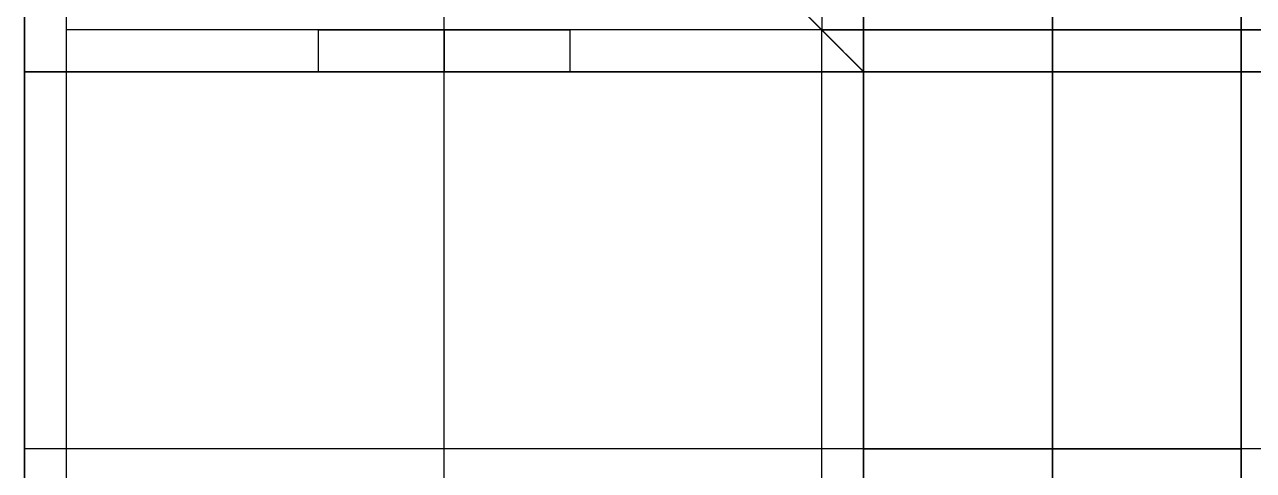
# Model space of a CAD drawing. Header units: millimetres. Extents: x -6529 to 809, y -8611 to 207.
# Drawn here: x -5956.1 to -5897.5, y -3830.9 to -3809.6 of the extents above; entities that cross this region are included whole.
import ezdxf

# ---------------------------------------------------------------- set-up
doc = ezdxf.new("R2010")
doc.units = ezdxf.units.MM
doc.header["$MEASUREMENT"] = 0
doc.layers.add('platen', color=7, linetype='Continuous', true_color=0x007f00)
doc.layers.add('staal', color=5, linetype='Continuous', true_color=0x0000ff)

# ---------------------------------------------------------------- blocks, each defined once
blk = doc.blocks.new('plaat base')
at = {"layer": 'platen'}
for p, q in [((58, -600), (1258, -600)), ((58, -600, 18), (1258, -600, 18))]:
    blk.add_line(p, q, dxfattribs=at)
for points in [[(1258, 58), (1108, 58), (958, 58)], [(1258, 58, 18), (1108, 58, 18), (958, 58, 18)], [(1258, 58, 9), (1108, 58, 9), (958, 58, 9)], [(1258, -300), (1258, -121), (1258, 58)], [(1258, 58), (1258, 58, 9), (1258, 58, 18)], [(1258, -300, 18), (1258, -121, 18), (1258, 58, 18)], [(1258, -300, 9), (1258, -121, 9), (1258, 58, 9)], [(1258, -121), (1258, -121, 9), (1258, -121, 18)], [(1316, -300), (1287, -300), (1258, -300)], [(1258, -300), (1258, -300, 9), (1258, -300, 18)], [(1316, -300, 18), (1287, -300, 18), (1258, -300, 18)], [(1316, -300, 9), (1287, -300, 9), (1258, -300, 9)], [(1258, -900), (1258, -750), (1258, -600)], [(1258, -600), (1258, -600, 9), (1258, -600, 18)], [(1258, -900, 18), (1258, -750, 18), (1258, -600, 18)], [(1258, -600), (1287, -600), (1316, -600)], [(1258, -600, 18), (1287, -600, 18), (1316, -600, 18)], [(1258, -900, 9), (1258, -750, 9), (1258, -600, 9)], [(1258, -600, 9), (1287, -600, 9), (1316, -600, 9)], [(1258, -750), (1258, -750, 9), (1258, -750, 18)], [(1316, -900), (1287, -900), (1258, -900)], [(1258, -900), (1258, -900, 9), (1258, -900, 18)], [(1316, -900, 18), (1287, -900, 18), (1258, -900, 18)], [(1316, -900, 9), (1287, -900, 9), (1258, -900, 9)], [(1316, -1200), (1316, -1050), (1316, -900)], [(1316, -1200, 18), (1316, -1050, 18), (1316, -900, 18)], [(1316, -1200, 9), (1316, -1050, 9), (1316, -900, 9)], [(958, -1200), (1137, -1200), (1316, -1200)], [(958, -1200, 18), (1137, -1200, 18), (1316, -1200, 18)], [(958, -1200, 9), (1137, -1200, 9), (1316, -1200, 9)], [(1316, -1200), (1316, -1200, 9), (1316, -1200, 18)]]:
    blk.add_open_spline(points, degree=2, dxfattribs=at)
blk = doc.blocks.new('top plaat')
at = {"layer": 'platen'}
for points in [[(1316, -1236), (1316, -927), (1316, -618), (1316, -309), (1316, 0)], [(1316, -1236, 18), (1316, -927, 18), (1316, -618, 18), (1316, -309, 18), (1316, 0, 18)], [(1316, -1236, 9), (1316, -927, 9), (1316, -618, 9), (1316, -309, 9), (1316, 0, 9)]]:
    blk.add_open_spline(points, degree=2, knots=[7292.2246, 7292.2246, 7292.2246, 7911.517745, 7911.517745, 8530.810891, 8530.810891, 8530.810891], dxfattribs=at)
for points in [[(1276, -1276), (1276, -1256), (1276, -1236)], [(1276, -1236), (1276, -1236, 9), (1276, -1236, 18)], [(1276, -1276, 18), (1276, -1256, 18), (1276, -1236, 18)], [(1276, -1236), (1296, -1236), (1316, -1236)], [(1276, -1236, 18), (1296, -1236, 18), (1316, -1236, 18)], [(1276, -1276, 9), (1276, -1256, 9), (1276, -1236, 9)], [(1276, -1236, 9), (1296, -1236, 9), (1316, -1236, 9)], [(1296, -1236), (1296, -1236, 9), (1296, -1236, 18)], [(1316, -1236), (1316, -1236, 9), (1316, -1236, 18)]]:
    blk.add_open_spline(points, degree=2, dxfattribs=at)

msp = doc.modelspace()

# ---------------------------------------------------------------- linework, layer by layer
at = {"layer": 'staal'}
for p, q in [((-5956.11, -3771.894, 1276), (-5916.11, -3811.894, 1276)), ((-5956.11, -3771.894, 1276), (-5916.11, -3811.894, 1276)), ((-5956.11, -3771.894), (-5916.11, -3811.894)), ((-5942.11, -3809.894, 695.5), (-5942.11, -3811.894, 695.5)), ((-5942.11, -3809.894, 770.5), (-5942.11, -3811.894, 770.5)), ((-5942.11, -3809.894, 920.5), (-5942.11, -3811.894, 920.5)), ((-5942.11, -3809.894, 845.5), (-5942.11, -3811.894, 845.5)), ((-5942.11, -3809.894, 1070.5), (-5942.11, -3811.894, 1070.5)), ((-5942.11, -3809.894, 995.5), (-5942.11, -3811.894, 995.5)), ((-5942.11, -3809.894, 1220.5), (-5942.11, -3811.894, 1220.5)), ((-5942.11, -3809.894, 1145.5), (-5942.11, -3811.894, 1145.5)), ((-5942.11, -3809.894, 545.5), (-5942.11, -3811.894, 545.5)), ((-5942.11, -3809.894, 620.5), (-5942.11, -3811.894, 620.5)), ((-5942.11, -3809.894, 395.5), (-5942.11, -3811.894, 395.5)), ((-5942.11, -3809.894, 470.5), (-5942.11, -3811.894, 470.5)), ((-5942.11, -3809.894, 245.5), (-5942.11, -3811.894, 245.5)), ((-5942.11, -3809.894, 320.5), (-5942.11, -3811.894, 320.5)), ((-5942.11, -3809.894, 170.5), (-5942.11, -3811.894, 170.5)), ((-5942.11, -3809.894, 95.5), (-5942.11, -3811.894, 95.5)), ((-5936.11, -3809.894, 40), (-5936.11, -3811.894, 40)), ((-5936.11, -3809.894, 1276), (-5936.11, -3811.894, 1276)), ((-5936.11, -3809.894, 701.5), (-5936.11, -3811.894, 701.5)), ((-5936.11, -3809.894, 689.5), (-5936.11, -3811.894, 689.5)), ((-5936.11, -3809.894, 776.5), (-5936.11, -3811.894, 776.5)), ((-5936.11, -3809.894, 764.5), (-5936.11, -3811.894, 764.5)), ((-5936.11, -3809.894, 926.5), (-5936.11, -3811.894, 926.5)), ((-5936.11, -3809.894, 914.5), (-5936.11, -3811.894, 914.5)), ((-5936.11, -3809.894, 851.5), (-5936.11, -3811.894, 851.5)), ((-5936.11, -3809.894, 839.5), (-5936.11, -3811.894, 839.5)), ((-5936.11, -3809.894, 1076.5), (-5936.11, -3811.894, 1076.5)), ((-5936.11, -3809.894, 1064.5), (-5936.11, -3811.894, 1064.5)), ((-5936.11, -3809.894, 1001.5), (-5936.11, -3811.894, 1001.5)), ((-5936.11, -3809.894, 989.5), (-5936.11, -3811.894, 989.5)), ((-5936.11, -3809.894, 1226.5), (-5936.11, -3811.894, 1226.5)), ((-5936.11, -3809.894, 1214.5), (-5936.11, -3811.894, 1214.5)), ((-5936.11, -3809.894, 1151.5), (-5936.11, -3811.894, 1151.5)), ((-5936.11, -3809.894, 1139.5), (-5936.11, -3811.894, 1139.5)), ((-5936.11, -3809.894, 551.5), (-5936.11, -3811.894, 551.5)), ((-5936.11, -3809.894, 539.5), (-5936.11, -3811.894, 539.5)), ((-5936.11, -3809.894, 626.5), (-5936.11, -3811.894, 626.5)), ((-5936.11, -3809.894, 614.5), (-5936.11, -3811.894, 614.5)), ((-5936.11, -3809.894, 401.5), (-5936.11, -3811.894, 401.5)), ((-5936.11, -3809.894, 389.5), (-5936.11, -3811.894, 389.5)), ((-5936.11, -3809.894, 476.5), (-5936.11, -3811.894, 476.5)), ((-5936.11, -3809.894, 464.5), (-5936.11, -3811.894, 464.5)), ((-5936.11, -3809.894, 251.5), (-5936.11, -3811.894, 251.5)), ((-5936.11, -3809.894, 239.5), (-5936.11, -3811.894, 239.5)), ((-5936.11, -3809.894, 326.5), (-5936.11, -3811.894, 326.5)), ((-5936.11, -3809.894, 314.5), (-5936.11, -3811.894, 314.5)), ((-5936.11, -3809.894, 176.5), (-5936.11, -3811.894, 176.5)), ((-5936.11, -3809.894, 164.5), (-5936.11, -3811.894, 164.5)), ((-5936.11, -3809.894, 101.5), (-5936.11, -3811.894, 101.5)), ((-5936.11, -3809.894, 89.5), (-5936.11, -3811.894, 89.5)), ((-5930.11, -3809.894, 695.5), (-5930.11, -3811.894, 695.5)), ((-5930.11, -3809.894, 770.5), (-5930.11, -3811.894, 770.5)), ((-5930.11, -3809.894, 920.5), (-5930.11, -3811.894, 920.5)), ((-5930.11, -3809.894, 845.5), (-5930.11, -3811.894, 845.5)), ((-5930.11, -3809.894, 1070.5), (-5930.11, -3811.894, 1070.5)), ((-5930.11, -3809.894, 995.5), (-5930.11, -3811.894, 995.5)), ((-5930.11, -3809.894, 1220.5), (-5930.11, -3811.894, 1220.5)), ((-5930.11, -3809.894, 1145.5), (-5930.11, -3811.894, 1145.5)), ((-5930.11, -3809.894, 545.5), (-5930.11, -3811.894, 545.5)), ((-5930.11, -3809.894, 620.5), (-5930.11, -3811.894, 620.5)), ((-5930.11, -3809.894, 395.5), (-5930.11, -3811.894, 395.5)), ((-5930.11, -3809.894, 470.5), (-5930.11, -3811.894, 470.5)), ((-5930.11, -3809.894, 245.5), (-5930.11, -3811.894, 245.5)), ((-5930.11, -3809.894, 320.5), (-5930.11, -3811.894, 320.5)), ((-5930.11, -3809.894, 170.5), (-5930.11, -3811.894, 170.5)), ((-5930.11, -3809.894, 95.5), (-5930.11, -3811.894, 95.5)), ((-5916.11, -3811.894, 1301), (-5918.11, -3809.894, 1301)), ((-5916.11, -3811.894, 1301), (-5918.11, -3809.894, 1301)), ((-5916.11, -3811.894, 25), (-5918.11, -3809.894, 25))]:
    msp.add_line(p, q, dxfattribs=at)
for points in [[(-4640.11, -5087.894), (-5956.11, -5087.894), (-5956.11, -3771.894), (-4640.11, -3771.894)], [(-4680.11, -5047.894), (-5916.11, -5047.894), (-5916.11, -3811.894), (-4680.11, -3811.894)]]:
    msp.add_lwpolyline(points, close=True, dxfattribs=at)
for points in [[(-5956.11, -5087.894, 1276), (-5956.11, -4429.894, 1276), (-5956.11, -3771.894, 1276)], [(-5956.11, -5087.894, 1316), (-5956.11, -4429.894, 1316), (-5956.11, -3771.894, 1316)], [(-5956.11, -3771.894, 1316), (-5936.11, -3791.894, 1316), (-5916.11, -3811.894, 1316)], [(-5956.11, -3861.394, 1296), (-5956.11, -3816.644, 1296), (-5956.11, -3771.894, 1296)], [(-5956.11, -3771.894, 1316), (-5936.11, -3791.894, 1316), (-5916.11, -3811.894, 1316)], [(-5956.11, -3771.894, 40), (-5956.11, -3791.894, 40), (-5956.11, -3811.894, 40)], [(-5956.11, -3771.894, 1276), (-5956.11, -3791.894, 1276), (-5956.11, -3811.894, 1276)], [(-5956.11, -3771.894, 658), (-5956.11, -3791.894, 658), (-5956.11, -3811.894, 658)], [(-5956.11, -5087.894), (-5956.11, -4429.894), (-5956.11, -3771.894)], [(-5956.11, -5087.894, 40), (-5956.11, -4429.894, 40), (-5956.11, -3771.894, 40)], [(-5956.11, -3771.894, 40), (-5936.11, -3791.894, 40), (-5916.11, -3811.894, 40)], [(-5956.11, -3861.394, 20), (-5956.11, -3816.644, 20), (-5956.11, -3771.894, 20)], [(-5956.11, -3771.894), (-5936.11, -3791.894), (-5916.11, -3811.894)], [(-5916.11, -3811.894, 40), (-5936.11, -3791.894, 40), (-5956.11, -3771.894, 40)], [(-5916.11, -3811.894, 40), (-5916.11, -3791.894, 40), (-5916.11, -3771.894, 40)], [(-5916.11, -3811.894, 1276), (-5916.11, -3791.894, 1276), (-5916.11, -3771.894, 1276)], [(-5916.11, -3811.894, 658), (-5916.11, -3791.894, 658), (-5916.11, -3771.894, 658)], [(-5918.11, -3809.894, 1314), (-5936.11, -3791.894, 1314), (-5954.11, -3773.894, 1314)], [(-5954.11, -3773.894, 1278), (-5936.11, -3791.894, 1278), (-5918.11, -3809.894, 1278)], [(-5954.11, -5085.894, 1314), (-5954.11, -4429.894, 1314), (-5954.11, -3773.894, 1314)], [(-5954.11, -5085.894, 1278), (-5954.11, -4429.894, 1278), (-5954.11, -3773.894, 1278)], [(-5954.11, -3861.394, 1296), (-5954.11, -3817.644, 1296), (-5954.11, -3773.894, 1296)], [(-5918.11, -3809.894, 1314), (-5936.11, -3791.894, 1314), (-5954.11, -3773.894, 1314)], [(-5954.11, -3773.894, 1278), (-5936.11, -3791.894, 1278), (-5918.11, -3809.894, 1278)], [(-5954.11, -3809.894, 40), (-5954.11, -3791.894, 40), (-5954.11, -3773.894, 40)], [(-5954.11, -3809.894, 1276), (-5954.11, -3791.894, 1276), (-5954.11, -3773.894, 1276)], [(-5954.11, -3809.894, 658), (-5954.11, -3791.894, 658), (-5954.11, -3773.894, 658)], [(-5918.11, -3809.894, 38), (-5936.11, -3791.894, 38), (-5954.11, -3773.894, 38)], [(-5954.11, -3773.894, 2), (-5936.11, -3791.894, 2), (-5918.11, -3809.894, 2)], [(-5954.11, -5085.894, 38), (-5954.11, -4429.894, 38), (-5954.11, -3773.894, 38)], [(-5954.11, -5085.894, 2), (-5954.11, -4429.894, 2), (-5954.11, -3773.894, 2)], [(-5954.11, -3861.394, 20), (-5954.11, -3817.644, 20), (-5954.11, -3773.894, 20)], [(-5954.11, -3773.894, 38), (-5936.11, -3791.894, 38), (-5918.11, -3809.894, 38)], [(-5918.11, -3809.894, 2), (-5936.11, -3791.894, 2), (-5954.11, -3773.894, 2)], [(-5918.11, -3773.894, 40), (-5918.11, -3791.894, 40), (-5918.11, -3809.894, 40)], [(-5918.11, -3773.894, 1276), (-5918.11, -3791.894, 1276), (-5918.11, -3809.894, 1276)], [(-5918.11, -3773.894, 658), (-5918.11, -3791.894, 658), (-5918.11, -3809.894, 658)], [(-5936.11, -3861.394, 1316), (-5936.11, -3826.644, 1316), (-5936.11, -3791.894, 1316)], [(-5936.11, -3861.394, 1314), (-5936.11, -3826.644, 1314), (-5936.11, -3791.894, 1314)], [(-5936.11, -3861.394, 1278), (-5936.11, -3826.644, 1278), (-5936.11, -3791.894, 1278)], [(-5936.11, -3861.394, 1276), (-5936.11, -3826.644, 1276), (-5936.11, -3791.894, 1276)], [(-5936.11, -3862.394, 40), (-5936.11, -3827.144, 40), (-5936.11, -3791.894, 40)], [(-5936.11, -3862.394, 38), (-5936.11, -3827.144, 38), (-5936.11, -3791.894, 38)], [(-5936.11, -3862.394, 2), (-5936.11, -3827.144, 2), (-5936.11, -3791.894, 2)], [(-5936.11, -3862.394), (-5936.11, -3827.144), (-5936.11, -3791.894)], [(-5918.11, -3809.894, 40), (-5936.11, -3809.894, 40), (-5954.11, -3809.894, 40)], [(-5954.11, -3809.894, 40), (-5954.11, -3809.894, 658), (-5954.11, -3809.894, 1276)], [(-5918.11, -3809.894, 1276), (-5936.11, -3809.894, 1276), (-5954.11, -3809.894, 1276)], [(-5918.11, -3809.894, 658), (-5936.11, -3809.894, 658), (-5954.11, -3809.894, 658)], [(-5936.11, -3809.894, 40), (-5936.11, -3809.894, 64.75), (-5936.11, -3809.894, 89.5)], [(-5936.11, -3809.894, 101.5), (-5936.11, -3809.894, 133), (-5936.11, -3809.894, 164.5)], [(-5936.11, -3809.894, 176.5), (-5936.11, -3809.894, 208), (-5936.11, -3809.894, 239.5)], [(-5936.11, -3809.894, 251.5), (-5936.11, -3809.894, 283), (-5936.11, -3809.894, 314.5)], [(-5936.11, -3809.894, 326.5), (-5936.11, -3809.894, 358), (-5936.11, -3809.894, 389.5)], [(-5936.11, -3809.894, 401.5), (-5936.11, -3809.894, 433), (-5936.11, -3809.894, 464.5)], [(-5936.11, -3809.894, 476.5), (-5936.11, -3809.894, 508), (-5936.11, -3809.894, 539.5)], [(-5936.11, -3809.894, 551.5), (-5936.11, -3809.894, 583), (-5936.11, -3809.894, 614.5)], [(-5936.11, -3809.894, 626.5), (-5936.11, -3809.894, 658), (-5936.11, -3809.894, 689.5)], [(-5936.11, -3809.894, 701.5), (-5936.11, -3809.894, 733), (-5936.11, -3809.894, 764.5)], [(-5936.11, -3809.894, 776.5), (-5936.11, -3809.894, 808), (-5936.11, -3809.894, 839.5)], [(-5936.11, -3809.894, 851.5), (-5936.11, -3809.894, 883), (-5936.11, -3809.894, 914.5)], [(-5936.11, -3809.894, 926.5), (-5936.11, -3809.894, 958), (-5936.11, -3809.894, 989.5)], [(-5936.11, -3809.894, 1001.5), (-5936.11, -3809.894, 1033), (-5936.11, -3809.894, 1064.5)], [(-5936.11, -3809.894, 1076.5), (-5936.11, -3809.894, 1108), (-5936.11, -3809.894, 1139.5)], [(-5936.11, -3809.894, 1151.5), (-5936.11, -3809.894, 1183), (-5936.11, -3809.894, 1214.5)], [(-5936.11, -3809.894, 1226.5), (-5936.11, -3809.894, 1251.25), (-5936.11, -3809.894, 1276)], [(-5918.11, -3809.894, 1278), (-5918.11, -3809.894, 1296), (-5918.11, -3809.894, 1314)], [(-5918.11, -5049.894, 1314), (-5918.11, -4429.894, 1314), (-5918.11, -3809.894, 1314)], [(-5918.11, -5049.894, 1278), (-5918.11, -4429.894, 1278), (-5918.11, -3809.894, 1278)], [(-5918.11, -3861.394, 1296), (-5918.11, -3835.644, 1296), (-5918.11, -3809.894, 1296)], [(-5918.11, -3809.894, 1278), (-5918.11, -3809.894, 1296), (-5918.11, -3809.894, 1314)], [(-4678.11, -3809.894, 1314), (-5298.11, -3809.894, 1314), (-5918.11, -3809.894, 1314)], [(-4678.11, -3809.894, 1278), (-5298.11, -3809.894, 1278), (-5918.11, -3809.894, 1278)], [(-5866.61, -3809.894, 1296), (-5892.36, -3809.894, 1296), (-5918.11, -3809.894, 1296)], [(-5918.11, -3809.894, 40), (-5918.11, -3809.894, 658), (-5918.11, -3809.894, 1276)], [(-5918.11, -3809.894, 2), (-5918.11, -3809.894, 20), (-5918.11, -3809.894, 38)], [(-5918.11, -5049.894, 38), (-5918.11, -4429.894, 38), (-5918.11, -3809.894, 38)], [(-5918.11, -5049.894, 2), (-5918.11, -4429.894, 2), (-5918.11, -3809.894, 2)], [(-5918.11, -3861.394, 20), (-5918.11, -3835.644, 20), (-5918.11, -3809.894, 20)], [(-5918.11, -3809.894, 38), (-5918.11, -3809.894, 20), (-5918.11, -3809.894, 2)], [(-5918.11, -3809.894, 38), (-5298.11, -3809.894, 38), (-4678.11, -3809.894, 38)], [(-5918.11, -3809.894, 2), (-5298.11, -3809.894, 2), (-4678.11, -3809.894, 2)], [(-5918.11, -3809.894, 20), (-5892.36, -3809.894, 20), (-5866.61, -3809.894, 20)], [(-5918.11, -3809.894, 25), (-5917.11, -3810.894, 25), (-5916.11, -3811.894, 25)], [(-5956.11, -3811.894, 40), (-5956.11, -3811.894, 658), (-5956.11, -3811.894, 1276)], [(-5956.11, -3811.894, 40), (-5936.11, -3811.894, 40), (-5916.11, -3811.894, 40)], [(-5956.11, -3811.894, 1276), (-5936.11, -3811.894, 1276), (-5916.11, -3811.894, 1276)], [(-5956.11, -3811.894, 658), (-5936.11, -3811.894, 658), (-5916.11, -3811.894, 658)], [(-5936.11, -3811.894, 40), (-5936.11, -3811.894, 64.75), (-5936.11, -3811.894, 89.5)], [(-5936.11, -3811.894, 101.5), (-5936.11, -3811.894, 133), (-5936.11, -3811.894, 164.5)], [(-5936.11, -3811.894, 176.5), (-5936.11, -3811.894, 208), (-5936.11, -3811.894, 239.5)], [(-5936.11, -3811.894, 251.5), (-5936.11, -3811.894, 283), (-5936.11, -3811.894, 314.5)], [(-5936.11, -3811.894, 326.5), (-5936.11, -3811.894, 358), (-5936.11, -3811.894, 389.5)], [(-5936.11, -3811.894, 401.5), (-5936.11, -3811.894, 433), (-5936.11, -3811.894, 464.5)], [(-5936.11, -3811.894, 476.5), (-5936.11, -3811.894, 508), (-5936.11, -3811.894, 539.5)], [(-5936.11, -3811.894, 551.5), (-5936.11, -3811.894, 583), (-5936.11, -3811.894, 614.5)], [(-5936.11, -3811.894, 626.5), (-5936.11, -3811.894, 658), (-5936.11, -3811.894, 689.5)], [(-5936.11, -3811.894, 701.5), (-5936.11, -3811.894, 733), (-5936.11, -3811.894, 764.5)], [(-5936.11, -3811.894, 776.5), (-5936.11, -3811.894, 808), (-5936.11, -3811.894, 839.5)], [(-5936.11, -3811.894, 851.5), (-5936.11, -3811.894, 883), (-5936.11, -3811.894, 914.5)], [(-5936.11, -3811.894, 926.5), (-5936.11, -3811.894, 958), (-5936.11, -3811.894, 989.5)], [(-5936.11, -3811.894, 1001.5), (-5936.11, -3811.894, 1033), (-5936.11, -3811.894, 1064.5)], [(-5936.11, -3811.894, 1076.5), (-5936.11, -3811.894, 1108), (-5936.11, -3811.894, 1139.5)], [(-5936.11, -3811.894, 1151.5), (-5936.11, -3811.894, 1183), (-5936.11, -3811.894, 1214.5)], [(-5936.11, -3811.894, 1226.5), (-5936.11, -3811.894, 1251.25), (-5936.11, -3811.894, 1276)], [(-5916.11, -3811.894, 1276), (-5916.11, -3811.894, 1296), (-5916.11, -3811.894, 1316)], [(-5916.11, -5047.894, 1276), (-5916.11, -4429.894, 1276), (-5916.11, -3811.894, 1276)], [(-5916.11, -5047.894, 1316), (-5916.11, -4429.894, 1316), (-5916.11, -3811.894, 1316)], [(-5916.11, -3861.394, 1296), (-5916.11, -3836.644, 1296), (-5916.11, -3811.894, 1296)], [(-5916.11, -3811.894, 1276), (-5916.11, -3811.894, 1296), (-5916.11, -3811.894, 1316)], [(-4680.11, -3811.894, 1276), (-5298.11, -3811.894, 1276), (-5916.11, -3811.894, 1276)], [(-4680.11, -3811.894, 1316), (-5298.11, -3811.894, 1316), (-5916.11, -3811.894, 1316)], [(-5866.61, -3811.894, 1296), (-5891.36, -3811.894, 1296), (-5916.11, -3811.894, 1296)], [(-5916.11, -3811.894, 40), (-5916.11, -3811.894, 658), (-5916.11, -3811.894, 1276)], [(-5916.11, -3811.894), (-5916.11, -3811.894, 20), (-5916.11, -3811.894, 40)], [(-5916.11, -5047.894), (-5916.11, -4429.894), (-5916.11, -3811.894)], [(-5916.11, -5047.894, 40), (-5916.11, -4429.894, 40), (-5916.11, -3811.894, 40)], [(-5916.11, -3861.394, 20), (-5916.11, -3836.644, 20), (-5916.11, -3811.894, 20)], [(-5916.11, -3811.894), (-5916.11, -3811.894, 20), (-5916.11, -3811.894, 40)], [(-5916.11, -3811.894), (-5298.11, -3811.894), (-4680.11, -3811.894)], [(-5916.11, -3811.894, 40), (-5298.11, -3811.894, 40), (-4680.11, -3811.894, 40)], [(-5916.11, -3811.894, 20), (-5891.36, -3811.894, 20), (-5866.61, -3811.894, 20)]]:
    msp.add_open_spline(points, degree=2, dxfattribs=at)
for points, weights, knots in [([(-5930.11, -3809.894, 695.5), (-5930.11, -3809.894, 701.5), (-5936.11, -3809.894, 701.5), (-5942.11, -3809.894, 701.5), (-5942.11, -3809.894, 695.5), (-5942.11, -3809.894, 689.5), (-5936.11, -3809.894, 689.5), (-5930.11, -3809.894, 689.5), (-5930.11, -3809.894, 695.5)], [1, 0.707106781187, 1, 0.707106781187, 1, 0.707106781187, 1, 0.707106781187, 1], [0, 0, 0, 7.853982, 7.853982, 15.707963, 15.707963, 23.561945, 23.561945, 31.415927, 31.415927, 31.415927]), ([(-5930.11, -3809.894, 770.5), (-5930.11, -3809.894, 776.5), (-5936.11, -3809.894, 776.5), (-5942.11, -3809.894, 776.5), (-5942.11, -3809.894, 770.5), (-5942.11, -3809.894, 764.5), (-5936.11, -3809.894, 764.5), (-5930.11, -3809.894, 764.5), (-5930.11, -3809.894, 770.5)], [0.999999860338, 0.707106851018, 1, 0.707106781187, 1, 0.707106781187, 1, 0.707106851018, 0.999999860338], [0, 0, 0, 7.853981, 7.853981, 15.707963, 15.707963, 23.561946, 23.561946, 31.415927, 31.415927, 31.415927]), ([(-5930.11, -3809.894, 920.5), (-5930.11, -3809.894, 926.5), (-5936.11, -3809.894, 926.5), (-5942.11, -3809.894, 926.5), (-5942.11, -3809.894, 920.5), (-5942.11, -3809.894, 914.5), (-5936.11, -3809.894, 914.5), (-5930.11, -3809.894, 914.5), (-5930.11, -3809.894, 920.5)], [1, 0.707106781187, 1, 0.707106781187, 1, 0.707106781187, 1, 0.707106781187, 1], [0, 0, 0, 7.853982, 7.853982, 15.707963, 15.707963, 23.561945, 23.561945, 31.415927, 31.415927, 31.415927]), ([(-5930.11, -3809.894, 845.5), (-5930.11, -3809.894, 851.5), (-5936.11, -3809.894, 851.5), (-5942.11, -3809.894, 851.5), (-5942.11, -3809.894, 845.5), (-5942.11, -3809.894, 839.5), (-5936.11, -3809.894, 839.5), (-5930.11, -3809.894, 839.5), (-5930.11, -3809.894, 845.5)], [1, 0.707106781187, 1, 0.707106781187, 1, 0.707106781187, 1, 0.707106781187, 1], [0, 0, 0, 7.853982, 7.853982, 15.707963, 15.707963, 23.561945, 23.561945, 31.415927, 31.415927, 31.415927]), ([(-5930.11, -3809.894, 1070.5), (-5930.11, -3809.894, 1076.5), (-5936.11, -3809.894, 1076.5), (-5942.11, -3809.894, 1076.5), (-5942.11, -3809.894, 1070.5), (-5942.11, -3809.894, 1064.5), (-5936.11, -3809.894, 1064.5), (-5930.11, -3809.894, 1064.5), (-5930.11, -3809.894, 1070.5)], [0.999999860338, 0.707106851018, 1, 0.707106781187, 1, 0.707106781187, 1, 0.707106851018, 0.999999860338], [0, 0, 0, 7.853981, 7.853981, 15.707963, 15.707963, 23.561946, 23.561946, 31.415927, 31.415927, 31.415927]), ([(-5930.11, -3809.894, 995.5), (-5930.11, -3809.894, 1001.5), (-5936.11, -3809.894, 1001.5), (-5942.11, -3809.894, 1001.5), (-5942.11, -3809.894, 995.5), (-5942.11, -3809.894, 989.5), (-5936.11, -3809.894, 989.5), (-5930.11, -3809.894, 989.5), (-5930.11, -3809.894, 995.5)], [0.999999860338, 0.707106851018, 1, 0.707106781187, 1, 0.707106781187, 1, 0.707106851018, 0.999999860338], [0, 0, 0, 7.853981, 7.853981, 15.707963, 15.707963, 23.561946, 23.561946, 31.415927, 31.415927, 31.415927]), ([(-5930.11, -3809.894, 1220.5), (-5930.11, -3809.894, 1226.5), (-5936.11, -3809.894, 1226.5), (-5942.11, -3809.894, 1226.5), (-5942.11, -3809.894, 1220.5), (-5942.11, -3809.894, 1214.5), (-5936.11, -3809.894, 1214.5), (-5930.11, -3809.894, 1214.5), (-5930.11, -3809.894, 1220.5)], [0.999999860338, 0.707106851018, 1, 0.707106781187, 1, 0.707106781187, 1, 0.707106851018, 0.999999860338], [0, 0, 0, 7.853981, 7.853981, 15.707963, 15.707963, 23.561946, 23.561946, 31.415927, 31.415927, 31.415927]), ([(-5930.11, -3809.894, 1145.5), (-5930.11, -3809.894, 1151.5), (-5936.11, -3809.894, 1151.5), (-5942.11, -3809.894, 1151.5), (-5942.11, -3809.894, 1145.5), (-5942.11, -3809.894, 1139.5), (-5936.11, -3809.894, 1139.5), (-5930.11, -3809.894, 1139.5), (-5930.11, -3809.894, 1145.5)], [1, 0.707106781187, 1, 0.707106781187, 1, 0.707106781187, 1, 0.707106781187, 1], [0, 0, 0, 7.853982, 7.853982, 15.707963, 15.707963, 23.561945, 23.561945, 31.415927, 31.415927, 31.415927]), ([(-5930.11, -3809.894, 545.5), (-5930.11, -3809.894, 551.5), (-5936.11, -3809.894, 551.5), (-5942.11, -3809.894, 551.5), (-5942.11, -3809.894, 545.5), (-5942.11, -3809.894, 539.5), (-5936.11, -3809.894, 539.5), (-5930.11, -3809.894, 539.5), (-5930.11, -3809.894, 545.5)], [1, 0.707106781187, 1, 0.707106781187, 1, 0.707106781187, 1, 0.707106781187, 1], [0, 0, 0, 7.853982, 7.853982, 15.707963, 15.707963, 23.561945, 23.561945, 31.415927, 31.415927, 31.415927]), ([(-5930.11, -3809.894, 620.5), (-5930.11, -3809.894, 626.5), (-5936.11, -3809.894, 626.5), (-5942.11, -3809.894, 626.5), (-5942.11, -3809.894, 620.5), (-5942.11, -3809.894, 614.5), (-5936.11, -3809.894, 614.5), (-5930.11, -3809.894, 614.5), (-5930.11, -3809.894, 620.5)], [1, 0.707106781187, 1, 0.707106781187, 1, 0.707106781187, 1, 0.707106781187, 1], [0, 0, 0, 7.853982, 7.853982, 15.707963, 15.707963, 23.561945, 23.561945, 31.415927, 31.415927, 31.415927]), ([(-5930.11, -3809.894, 395.5), (-5930.11, -3809.894, 401.5), (-5936.11, -3809.894, 401.5), (-5942.11, -3809.894, 401.5), (-5942.11, -3809.894, 395.5), (-5942.11, -3809.894, 389.5), (-5936.11, -3809.894, 389.5), (-5930.11, -3809.894, 389.5), (-5930.11, -3809.894, 395.5)], [1, 0.707106781187, 1, 0.707106781187, 1, 0.707106781187, 1, 0.707106781187, 1], [0, 0, 0, 7.853982, 7.853982, 15.707963, 15.707963, 23.561945, 23.561945, 31.415927, 31.415927, 31.415927]), ([(-5930.11, -3809.894, 470.5), (-5930.11, -3809.894, 476.5), (-5936.11, -3809.894, 476.5), (-5942.11, -3809.894, 476.5), (-5942.11, -3809.894, 470.5), (-5942.11, -3809.894, 464.5), (-5936.11, -3809.894, 464.5), (-5930.11, -3809.894, 464.5), (-5930.11, -3809.894, 470.5)], [1, 0.707106781187, 1, 0.707106781187, 1, 0.707106781187, 1, 0.707106781187, 1], [0, 0, 0, 7.853982, 7.853982, 15.707963, 15.707963, 23.561945, 23.561945, 31.415927, 31.415927, 31.415927]), ([(-5930.11, -3809.894, 245.5), (-5930.11, -3809.894, 251.5), (-5936.11, -3809.894, 251.5), (-5942.11, -3809.894, 251.5), (-5942.11, -3809.894, 245.5), (-5942.11, -3809.894, 239.5), (-5936.11, -3809.894, 239.5), (-5930.11, -3809.894, 239.5), (-5930.11, -3809.894, 245.5)], [1, 0.707106781187, 1, 0.707106781187, 1, 0.707106781187, 1, 0.707106781187, 1], [0, 0, 0, 7.853982, 7.853982, 15.707963, 15.707963, 23.561945, 23.561945, 31.415927, 31.415927, 31.415927]), ([(-5930.11, -3809.894, 320.5), (-5930.11, -3809.894, 326.5), (-5936.11, -3809.894, 326.5), (-5942.11, -3809.894, 326.5), (-5942.11, -3809.894, 320.5), (-5942.11, -3809.894, 314.5), (-5936.11, -3809.894, 314.5), (-5930.11, -3809.894, 314.5), (-5930.11, -3809.894, 320.5)], [1, 0.707106781187, 1, 0.707106781187, 1, 0.707106781187, 1, 0.707106781187, 1], [0, 0, 0, 7.853982, 7.853982, 15.707963, 15.707963, 23.561945, 23.561945, 31.415927, 31.415927, 31.415927]), ([(-5930.11, -3809.894, 170.5), (-5930.11, -3809.894, 176.5), (-5936.11, -3809.894, 176.5), (-5942.11, -3809.894, 176.5), (-5942.11, -3809.894, 170.5), (-5942.11, -3809.894, 164.5), (-5936.11, -3809.894, 164.5), (-5930.11, -3809.894, 164.5), (-5930.11, -3809.894, 170.5)], [1, 0.707106781187, 1, 0.707106781187, 1, 0.707106781187, 1, 0.707106781187, 1], [0, 0, 0, 7.853982, 7.853982, 15.707963, 15.707963, 23.561945, 23.561945, 31.415927, 31.415927, 31.415927]), ([(-5930.11, -3809.894, 95.5), (-5930.11, -3809.894, 101.5), (-5936.11, -3809.894, 101.5), (-5942.11, -3809.894, 101.5), (-5942.11, -3809.894, 95.5), (-5942.11, -3809.894, 89.5), (-5936.11, -3809.894, 89.5), (-5930.11, -3809.894, 89.5), (-5930.11, -3809.894, 95.5)], [1, 0.707106781187, 1, 0.707106781187, 1, 0.707106781187, 1, 0.707106781187, 1], [0, 0, 0, 7.853982, 7.853982, 15.707963, 15.707963, 23.561945, 23.561945, 31.415927, 31.415927, 31.415927]), ([(-5930.11, -3811.894, 695.5), (-5930.11, -3811.894, 689.5), (-5936.11, -3811.894, 689.5), (-5942.11, -3811.894, 689.5), (-5942.11, -3811.894, 695.5), (-5942.11, -3811.894, 701.5), (-5936.11, -3811.894, 701.5), (-5930.11, -3811.894, 701.5), (-5930.11, -3811.894, 695.5)], [1, 0.707106781187, 1, 0.707106781187, 1, 0.707106781187, 1, 0.707106781187, 1], [-31.415927, -31.415927, -31.415927, -23.561945, -23.561945, -15.707963, -15.707963, -7.853982, -7.853982, 0, 0, 0]), ([(-5930.11, -3811.894, 770.5), (-5930.11, -3811.894, 764.5), (-5936.11, -3811.894, 764.5), (-5942.11, -3811.894, 764.5), (-5942.11, -3811.894, 770.5), (-5942.11, -3811.894, 776.5), (-5936.11, -3811.894, 776.5), (-5930.11, -3811.894, 776.5), (-5930.11, -3811.894, 770.5)], [1, 0.707106781187, 1, 0.707106781187, 1, 0.707106781187, 1, 0.707106781187, 1], [-31.415927, -31.415927, -31.415927, -23.561945, -23.561945, -15.707963, -15.707963, -7.853982, -7.853982, 0, 0, 0]), ([(-5930.11, -3811.894, 920.5), (-5930.11, -3811.894, 914.5), (-5936.11, -3811.894, 914.5), (-5942.11, -3811.894, 914.5), (-5942.11, -3811.894, 920.5), (-5942.11, -3811.894, 926.5), (-5936.11, -3811.894, 926.5), (-5930.11, -3811.894, 926.5), (-5930.11, -3811.894, 920.5)], [1, 0.707106781187, 1, 0.707106781187, 1, 0.707106781187, 1, 0.707106781187, 1], [-31.415927, -31.415927, -31.415927, -23.561945, -23.561945, -15.707963, -15.707963, -7.853982, -7.853982, 0, 0, 0]), ([(-5930.11, -3811.894, 845.5), (-5930.11, -3811.894, 839.5), (-5936.11, -3811.894, 839.5), (-5942.11, -3811.894, 839.5), (-5942.11, -3811.894, 845.5), (-5942.11, -3811.894, 851.5), (-5936.11, -3811.894, 851.5), (-5930.11, -3811.894, 851.5), (-5930.11, -3811.894, 845.5)], [1, 0.707106781187, 1, 0.707106781187, 1, 0.707106781187, 1, 0.707106851018, 0.999999860338], [-31.415927, -31.415927, -31.415927, -23.561944, -23.561944, -15.707962, -15.707962, -7.85398, -7.85398, 0, 0, 0]), ([(-5930.11, -3811.894, 1070.5), (-5930.11, -3811.894, 1064.5), (-5936.11, -3811.894, 1064.5), (-5942.11, -3811.894, 1064.5), (-5942.11, -3811.894, 1070.5), (-5942.11, -3811.894, 1076.5), (-5936.11, -3811.894, 1076.5), (-5930.11, -3811.894, 1076.5), (-5930.11, -3811.894, 1070.5)], [1, 0.707106781187, 1, 0.707106781187, 1, 0.707106781187, 1, 0.707106781187, 1], [-31.415927, -31.415927, -31.415927, -23.561945, -23.561945, -15.707963, -15.707963, -7.853982, -7.853982, 0, 0, 0]), ([(-5930.11, -3811.894, 995.5), (-5930.11, -3811.894, 989.5), (-5936.11, -3811.894, 989.5), (-5942.11, -3811.894, 989.5), (-5942.11, -3811.894, 995.5), (-5942.11, -3811.894, 1001.5), (-5936.11, -3811.894, 1001.5), (-5930.11, -3811.894, 1001.5), (-5930.11, -3811.894, 995.5)], [1, 0.707106781187, 1, 0.707106781187, 1, 0.707106781187, 1, 0.707106851018, 0.999999860338], [-31.415927, -31.415927, -31.415927, -23.561944, -23.561944, -15.707962, -15.707962, -7.85398, -7.85398, 0, 0, 0]), ([(-5930.11, -3811.894, 1220.5), (-5930.11, -3811.894, 1214.5), (-5936.11, -3811.894, 1214.5), (-5942.11, -3811.894, 1214.5), (-5942.11, -3811.894, 1220.5), (-5942.11, -3811.894, 1226.5), (-5936.11, -3811.894, 1226.5), (-5930.11, -3811.894, 1226.5), (-5930.11, -3811.894, 1220.5)], [1, 0.707106781187, 1, 0.707106781187, 1, 0.707106781187, 1, 0.707106781187, 1], [-31.415927, -31.415927, -31.415927, -23.561945, -23.561945, -15.707963, -15.707963, -7.853982, -7.853982, 0, 0, 0]), ([(-5930.11, -3811.894, 1145.5), (-5930.11, -3811.894, 1139.5), (-5936.11, -3811.894, 1139.5), (-5942.11, -3811.894, 1139.5), (-5942.11, -3811.894, 1145.5), (-5942.11, -3811.894, 1151.5), (-5936.11, -3811.894, 1151.5), (-5930.11, -3811.894, 1151.5), (-5930.11, -3811.894, 1145.5)], [1, 0.707106781187, 1, 0.707106781187, 1, 0.707106781187, 1, 0.707106781187, 1], [-31.415927, -31.415927, -31.415927, -23.561945, -23.561945, -15.707963, -15.707963, -7.853982, -7.853982, 0, 0, 0]), ([(-5930.11, -3811.894, 545.5), (-5930.11, -3811.894, 539.5), (-5936.11, -3811.894, 539.5), (-5942.11, -3811.894, 539.5), (-5942.11, -3811.894, 545.5), (-5942.11, -3811.894, 551.5), (-5936.11, -3811.894, 551.5), (-5930.11, -3811.894, 551.5), (-5930.11, -3811.894, 545.5)], [1, 0.707106781187, 1, 0.707106781187, 1, 0.707106781187, 1, 0.707106781187, 1], [-31.415927, -31.415927, -31.415927, -23.561945, -23.561945, -15.707963, -15.707963, -7.853982, -7.853982, 0, 0, 0]), ([(-5930.11, -3811.894, 620.5), (-5930.11, -3811.894, 614.5), (-5936.11, -3811.894, 614.5), (-5942.11, -3811.894, 614.5), (-5942.11, -3811.894, 620.5), (-5942.11, -3811.894, 626.5), (-5936.11, -3811.894, 626.5), (-5930.11, -3811.894, 626.5), (-5930.11, -3811.894, 620.5)], [1, 0.707106781187, 1, 0.707106781187, 1, 0.707106781187, 1, 0.707106781187, 1], [-31.415927, -31.415927, -31.415927, -23.561945, -23.561945, -15.707963, -15.707963, -7.853982, -7.853982, 0, 0, 0]), ([(-5930.11, -3811.894, 395.5), (-5930.11, -3811.894, 389.5), (-5936.11, -3811.894, 389.5), (-5942.11, -3811.894, 389.5), (-5942.11, -3811.894, 395.5), (-5942.11, -3811.894, 401.5), (-5936.11, -3811.894, 401.5), (-5930.11, -3811.894, 401.5), (-5930.11, -3811.894, 395.5)], [1, 0.707106781187, 1, 0.707106781187, 1, 0.707106781187, 1, 0.707106781187, 1], [-31.415927, -31.415927, -31.415927, -23.561945, -23.561945, -15.707963, -15.707963, -7.853982, -7.853982, 0, 0, 0]), ([(-5930.11, -3811.894, 470.5), (-5930.11, -3811.894, 464.5), (-5936.11, -3811.894, 464.5), (-5942.11, -3811.894, 464.5), (-5942.11, -3811.894, 470.5), (-5942.11, -3811.894, 476.5), (-5936.11, -3811.894, 476.5), (-5930.11, -3811.894, 476.5), (-5930.11, -3811.894, 470.5)], [1, 0.707106781187, 1, 0.707106781187, 1, 0.707106781187, 1, 0.707106781187, 1], [-31.415927, -31.415927, -31.415927, -23.561945, -23.561945, -15.707963, -15.707963, -7.853982, -7.853982, 0, 0, 0]), ([(-5930.11, -3811.894, 245.5), (-5930.11, -3811.894, 239.5), (-5936.11, -3811.894, 239.5), (-5942.11, -3811.894, 239.5), (-5942.11, -3811.894, 245.5), (-5942.11, -3811.894, 251.5), (-5936.11, -3811.894, 251.5), (-5930.11, -3811.894, 251.5), (-5930.11, -3811.894, 245.5)], [1, 0.707106781187, 1, 0.707106781187, 1, 0.707106781187, 1, 0.707106781187, 1], [-31.415927, -31.415927, -31.415927, -23.561945, -23.561945, -15.707963, -15.707963, -7.853982, -7.853982, 0, 0, 0]), ([(-5930.11, -3811.894, 320.5), (-5930.11, -3811.894, 314.5), (-5936.11, -3811.894, 314.5), (-5942.11, -3811.894, 314.5), (-5942.11, -3811.894, 320.5), (-5942.11, -3811.894, 326.5), (-5936.11, -3811.894, 326.5), (-5930.11, -3811.894, 326.5), (-5930.11, -3811.894, 320.5)], [1, 0.707106781187, 1, 0.707106781187, 1, 0.707106781187, 1, 0.707106781187, 1], [-31.415927, -31.415927, -31.415927, -23.561945, -23.561945, -15.707963, -15.707963, -7.853982, -7.853982, 0, 0, 0]), ([(-5930.11, -3811.894, 170.5), (-5930.11, -3811.894, 164.5), (-5936.11, -3811.894, 164.5), (-5942.11, -3811.894, 164.5), (-5942.11, -3811.894, 170.5), (-5942.11, -3811.894, 176.5), (-5936.11, -3811.894, 176.5), (-5930.11, -3811.894, 176.5), (-5930.11, -3811.894, 170.5)], [1, 0.707106781187, 1, 0.707106781187, 1, 0.707106781187, 1, 0.707106781187, 1], [-31.415927, -31.415927, -31.415927, -23.561945, -23.561945, -15.707963, -15.707963, -7.853982, -7.853982, 0, 0, 0]), ([(-5930.11, -3811.894, 95.5), (-5930.11, -3811.894, 89.5), (-5936.11, -3811.894, 89.5), (-5942.11, -3811.894, 89.5), (-5942.11, -3811.894, 95.5), (-5942.11, -3811.894, 101.5), (-5936.11, -3811.894, 101.5), (-5930.11, -3811.894, 101.5), (-5930.11, -3811.894, 95.5)], [1, 0.707106781187, 1, 0.707106781187, 1, 0.707106781187, 1, 0.707106781187, 1], [-31.415927, -31.415927, -31.415927, -23.561945, -23.561945, -15.707963, -15.707963, -7.853982, -7.853982, 0, 0, 0])]:
    msp.add_rational_spline(points, weights, degree=2, knots=knots, dxfattribs=at)

# ---------------------------------------------------------------- block references
at = {"layer": 'platen', "rotation": 180}
for name, p in [('plaat base', (-4640.11, -5029.894, 40)), ('top plaat', (-4640.11, -5047.894, 1316))]:
    msp.add_blockref(name, p, dxfattribs=at)
at = {"layer": 'platen', "extrusion": (1, -4.32467e-15, 0)}
msp.add_blockref('plaat base', (-5087.894, 1258, -5916.11), dxfattribs=at)

doc.saveas('drawing.dxf')
